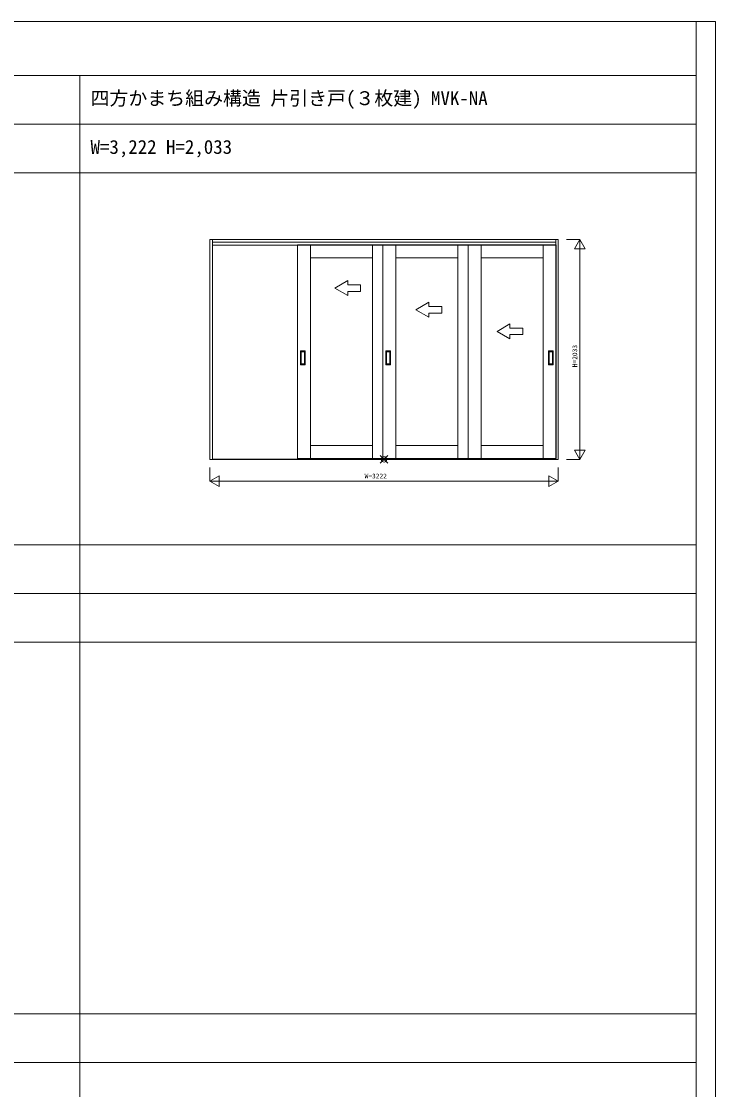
# Model space of a CAD drawing. Units: millimetres, scale not verified. Extents: x -14342 to 14341, y -10000 to 10000.
# Drawn here: x 7920 to 14341, y 130 to 10000 of the extents above; entities that cross this region are included whole.
import ezdxf
from ezdxf.enums import TextEntityAlignment as Align

# ---------------------------------------------------------------- set-up
doc = ezdxf.new("R2010")
doc.units = ezdxf.units.MM
doc.header["$LTSCALE"] = 50
for name, color, linetype, lineweight in [('0-0_0', 7, 'Continuous', 9), ('0-2_YKK_ZWAK', 4, 'Continuous', 9), ('0-3_YKK_11', 2, 'Continuous', 18), ('0-4_YKK_12', 1, 'Continuous', 18)]:
    doc.layers.add(name, color=color, linetype=linetype, lineweight=lineweight)
doc.layers.add('0-1_USER1', color=7, linetype='Continuous')
doc.styles.add('ＭＳ ゴシック', font='')
doc.styles.get('ＭＳ ゴシック').set_extended_font_data('MS Gothic')

msp = doc.modelspace()

# ---------------------------------------------------------------- linework, layer by layer
at = {"layer": '0-0_0'}
for p, q in [((-14340.51, 10000), (14340.51, 10000)), ((14159.49, -10000), (14159.49, 10000)), ((14340.51, -10000), (14340.51, 10000)), ((-14340.51, 9500), (14159.49, 9500)), ((8459.49, -10000), (8459.49, 9500)), ((-14340.51, 9050), (14159.49, 9050)), ((-14340.51, 8600), (14159.49, 8600)), ((-14340.51, 5165), (14159.49, 5165)), ((-14340.51, 4715), (14159.49, 4715)), ((-14340.51, 4265), (14159.49, 4265)), ((-14340.51, 830), (14159.49, 830)), ((-14340.51, 380), (14159.49, 380))]:
    msp.add_line(p, q, dxfattribs=at)
at = {"layer": '0-2_YKK_ZWAK'}
for p, q in [((9687.14, 7961.5), (12861.14, 7961.5)), ((9687.14, 7931.5), (12861.14, 7931.5)), ((12865.64, 7935.5), (10472.64, 7935.5)), ((10472.64, 5960.5), (10472.64, 7935.5)), ((10592.64, 7935.5), (10592.64, 5960.5)), ((11166.64, 5960.5), (11166.64, 7935.5)), ((11262.14, 5960.5), (11262.14, 7935.5)), ((11262.14, 7935.5), (11262.14, 5960.5)), ((11382.14, 7935.5), (11382.14, 5960.5)), ((11956.14, 5960.5), (11956.14, 7935.5)), ((12051.64, 7935.5), (12051.64, 5960.5)), ((12171.64, 7935.5), (12171.64, 5960.5)), ((12745.64, 5960.5), (12745.64, 7935.5)), ((12865.64, 5960.5), (12865.64, 7935.5)), ((11166.64, 7815.5), (10592.64, 7815.5)), ((11956.14, 7815.5), (11382.14, 7815.5)), ((12745.64, 7815.5), (12171.64, 7815.5)), ((10817.63, 7535.5), (10937.63, 7604.78)), ((10937.63, 7565.5), (10937.63, 7604.78)), ((10817.63, 7535.5), (10937.63, 7466.22)), ((10937.63, 7466.22), (10937.63, 7505.5)), ((11568.13, 7335.5), (11688.13, 7404.78)), ((11688.13, 7365.5), (11688.13, 7404.78)), ((11568.13, 7335.5), (11688.13, 7266.22)), ((11688.13, 7266.22), (11688.13, 7305.5)), ((12318.63, 7135.5), (12438.63, 7204.78)), ((12318.63, 7135.5), (12438.63, 7066.22)), ((12438.63, 7165.5), (12438.63, 7204.78)), ((12438.63, 7066.22), (12438.63, 7105.5)), ((10501.64, 6826.5), (10501.64, 6954.5)), ((10542.64, 6955.5), (10502.64, 6955.5)), ((10507.64, 6836.5), (10507.64, 6944.5)), ((10508.64, 6945.5), (10536.64, 6945.5)), ((10537.64, 6944.5), (10537.64, 6836.5)), ((10543.64, 6826.5), (10543.64, 6954.5)), ((11291.14, 6826.5), (11291.14, 6954.5)), ((11332.14, 6955.5), (11292.14, 6955.5)), ((11297.14, 6836.5), (11297.14, 6944.5)), ((11298.14, 6945.5), (11326.14, 6945.5)), ((11327.14, 6944.5), (11327.14, 6836.5)), ((11333.14, 6826.5), (11333.14, 6954.5)), ((12794.64, 6826.5), (12794.64, 6954.5)), ((12795.64, 6955.5), (12835.64, 6955.5)), ((12800.64, 6944.5), (12800.64, 6836.5)), ((12829.64, 6945.5), (12801.64, 6945.5)), ((12830.64, 6836.5), (12830.64, 6944.5)), ((12836.64, 6826.5), (12836.64, 6954.5)), ((10542.64, 6825.5), (10502.64, 6825.5)), ((10536.64, 6835.5), (10508.64, 6835.5)), ((11332.14, 6825.5), (11292.14, 6825.5)), ((11326.14, 6835.5), (11298.14, 6835.5)), ((12795.64, 6825.5), (12835.64, 6825.5)), ((12801.64, 6835.5), (12829.64, 6835.5)), ((10592.64, 6080.5), (11166.64, 6080.5)), ((11382.14, 6080.5), (11956.14, 6080.5)), ((12171.64, 6080.5), (12745.64, 6080.5)), ((12861.14, 5956.5), (9687.14, 5956.5)), ((12861.14, 5952.5), (9687.14, 5952.5)), ((12865.64, 5960.5), (10472.64, 5960.5))]:
    msp.add_line(p, q, dxfattribs=at)
for points in [[(9663.14, 5952.5), (9687.14, 5952.5), (9687.14, 7985.5), (9663.14, 7985.5)], [(12861.14, 5952.5), (12885.14, 5952.5), (12885.14, 7985.5), (12861.14, 7985.5)]]:
    msp.add_lwpolyline(points, close=True, dxfattribs=at)
for points in [[(12861.14, 7955.5), (12861.14, 7985.5), (9687.14, 7985.5)], [(10937.63, 7565.5), (11057.63, 7565.5), (11057.63, 7505.5), (10937.63, 7505.5)], [(11688.13, 7365.5), (11808.13, 7365.5), (11808.13, 7305.5), (11688.13, 7305.5)], [(12438.63, 7165.5), (12558.63, 7165.5), (12558.63, 7105.5), (12438.63, 7105.5)]]:
    msp.add_lwpolyline(points, dxfattribs=at)
for centre, start, end in [((10502.64, 6954.5), 90, 180), ((10508.64, 6944.5), 90, 180), ((10536.64, 6944.5), 0, 90), ((10542.64, 6954.5), 0, 90), ((11292.14, 6954.5), 90, 180), ((11298.14, 6944.5), 90, 180), ((11326.14, 6944.5), 0, 90), ((11332.14, 6954.5), 0, 90), ((12795.64, 6954.5), 90, 180), ((12801.64, 6944.5), 90, 180), ((12829.64, 6944.5), 360, 90), ((12835.64, 6954.5), 0, 90), ((10502.64, 6826.5), 180, 270), ((10508.64, 6836.5), 180, 270), ((10536.64, 6836.5), 270, 0), ((10542.64, 6826.5), 270, 0), ((11292.14, 6826.5), 180, 270), ((11298.14, 6836.5), 180, 270), ((11326.14, 6836.5), 270, 0), ((11332.14, 6826.5), 270, 0), ((12795.64, 6826.5), 180, 270), ((12801.64, 6836.5), 180, 270), ((12829.64, 6836.5), 270, 360), ((12835.64, 6826.5), 270, 0)]:
    msp.add_arc(centre, 1, start, end, dxfattribs=at)
at = {"layer": '0-3_YKK_11'}
for p, q in [((12960.14, 7985.5), (13085.14, 7985.5)), ((13035.14, 7898.9), (13135.14, 7898.9)), ((13085.14, 7985.5), (13085.14, 5952.5)), ((13035.14, 6039.1), (13135.14, 6039.1)), ((12960.14, 5952.5), (13085.14, 5952.5)), ((12885.14, 5877.5), (12885.14, 5752.5)), ((9663.14, 5752.5), (9749.74, 5802.5)), ((9663.14, 5752.5), (9749.74, 5702.5)), ((9749.74, 5802.5), (9749.74, 5702.5)), ((12798.53, 5802.5), (12885.14, 5752.5))]:
    msp.add_line(p, q, dxfattribs=at)
for points in [[(13035.14, 7898.9), (13085.14, 7985.5), (13135.14, 7898.9)], [(13035.14, 6039.1), (13085.14, 5952.5), (13135.14, 6039.1)], [(9663.14, 5877.5), (9663.14, 5752.5), (12885.14, 5752.5)], [(12798.53, 5802.5), (12798.53, 5702.5), (12885.14, 5752.5)]]:
    msp.add_lwpolyline(points, dxfattribs=at)
at = {"layer": '0-4_YKK_12'}
for p, q in [((11238.78, 5917.14), (11309.49, 5987.86)), ((11238.78, 5987.86), (11309.49, 5917.14))]:
    msp.add_line(p, q, dxfattribs=at)
msp.add_circle((11274.14, 5952.5), 25, dxfattribs=at)

# ---------------------------------------------------------------- texts
at = {"layer": '0-1_USER1', "style": 'ＭＳ ゴシック'}
for s, p in [('四方かまち組み構造 片引き戸(３枚建) MVK-NA', (8559.49, 9187.5)), ('W=3,222 H=2,033', (8559.49, 8737.5))]:
    msp.add_text(s, height=128.3, dxfattribs=at).set_placement(p, align=Align.BOTTOM_LEFT)
at = {"layer": '0-3_YKK_11', "style": 'ＭＳ ゴシック'}
msp.add_text('H=2033', height=43.99, rotation=90, dxfattribs=at).set_placement((13073.14, 6804), align=Align.BOTTOM_LEFT)
msp.add_text('W=3222', height=43.99, dxfattribs=at).set_placement((11094.14, 5764.5), align=Align.BOTTOM_LEFT)

doc.saveas('drawing.dxf')
